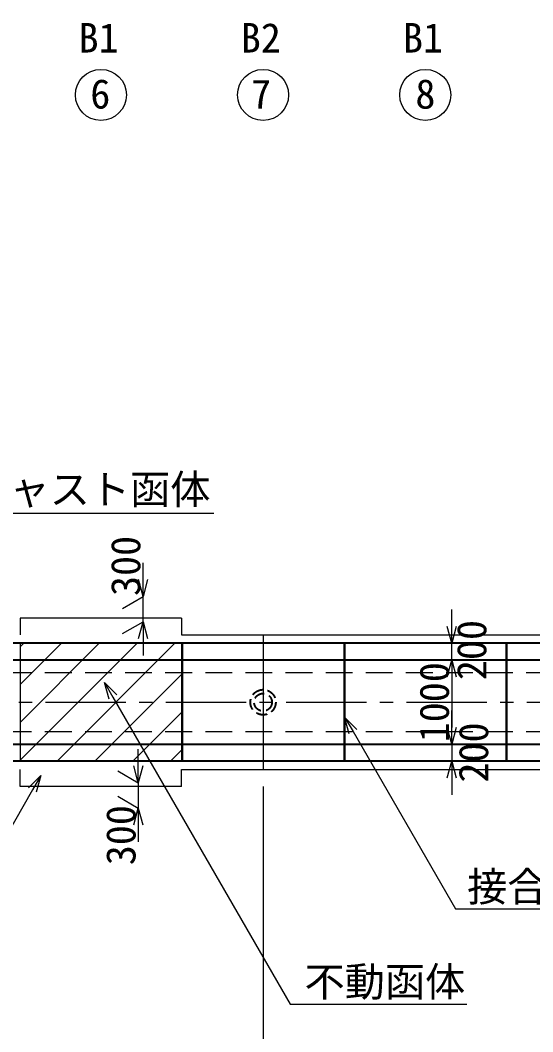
# Model space of a CAD drawing. Extents: x 0 to 319474, y 0 to 59400.
# Drawn here: x 20292 to 26377, y 10804 to 22821 of the extents above; entities that cross this region are included whole.
import ezdxf
from ezdxf import colors
from ezdxf.entities.mleader import LeaderData, LeaderLine
from ezdxf.math import Vec2, Vec3

# ---------------------------------------------------------------- set-up
doc = ezdxf.new("R2010")
doc.units = 0
doc.header["$LTSCALE"] = 100
doc.linetypes.add('CENTER2', pattern=[14.2875, 9.525, -1.5875, 1.5875, -1.5875])
doc.linetypes.add('HIDDEN2', pattern=[4.7625, 3.175, -1.5875])
for name, color, linetype, lineweight in [('0その他', 7, 'Continuous', 13), ('0中心線', 7, 'CENTER2', 5), ('0寸法', 7, 'Continuous', 5), ('0文字', 41, 'Continuous', 5), ('1Pca-BOX', 3, 'Continuous', 25), ('1Pca-BOX割付', 4, 'Continuous', 13), ('1グラウトホール', 1, 'HIDDEN2', 25), ('2均し基礎コンクリート', 140, 'Continuous', 13)]:
    doc.layers.add(name, color=color, linetype=linetype, lineweight=lineweight)
doc.layers.add('D-WORK作業ﾚｲﾔ', color=9, linetype='Continuous', lineweight=5, plot=False)
doc.styles.add('寸法文字', font='MS Gothic.ttf')
doc.dimstyles.new('1／100', dxfattribs={"dimscale": 100, "dimtxt": 3.5, "dimasz": 2, "dimexe": 0, "dimexo": 2, "dimgap": 0.3, "dimtad": 1, "dimdec": 0, "dimzin": 1, "dimdsep": 46, "dimtxsty": '寸法文字', "dimblk": 'OPEN30', "dimcen": 2.5, "dimclrd": 256, "dimclre": 256, "dimclrt": 256, "dimadec": 0, "dimazin": 0, "dimtfac": 1, "dimtdec": 0, "dimtmove": 0, "dimatfit": 3, "dimldrblk": 'OPEN30', "dimfxl": 1, "dimlwd": -1, "dimlwe": -1, "dimarcsym": 0})

# ---------------------------------------------------------------- blocks, each defined once
blk = doc.blocks.new('_Open30')
at = {"color": 0, "linetype": 'ByBlock', "lineweight": -2}
for p, q in [((-1, 0.268), (0, 0)), ((0, 0), (-1, -0.268)), ((0, 0), (-1, 0))]:
    blk.add_line(p, q, dxfattribs=at)
blk = doc.blocks.new('*D83')
at = {"layer": '0寸法', "transparency": 16777216}
for p, q in [((10662, 17019), (10662, 22969)), ((10862, 22969), (33562, 22969)), ((33762, 17319), (33762, 22969))]:
    blk.add_line(p, q, dxfattribs=at)
at = {"layer": 'Defpoints', "color": 0, "transparency": 16777216}
for p in [(33762, 22969), (33762, 17119), (10662, 16819)]:
    blk.add_point(p, dxfattribs=at)
at = {"layer": '0寸法', "transparency": 16777216, "xscale": 200, "yscale": 200, "zscale": 200, "rotation": 180}
blk.add_blockref('_Open30', (10662, 22969), dxfattribs=at)
at = {"layer": '0寸法', "transparency": 16777216, "xscale": 200, "yscale": 200, "zscale": 200}
blk.add_blockref('_Open30', (33762, 22969), dxfattribs=at)
at = {"layer": '0寸法', "transparency": 16777216, "insert": (22212, 23211), "char_height": 350, "attachment_point": 5, "style": '寸法文字'}
blk.add_mtext('プレキャスト区間\u300012@1914+11@12=23100', dxfattribs=at)
blk = doc.blocks.new('*D84')
at = {"layer": '0寸法', "transparency": 16777216}
for p, q in [((9262, 17019), (9262, 24469)), ((9462, 24469), (39962, 24469)), ((40162, 17319), (40162, 24469))]:
    blk.add_line(p, q, dxfattribs=at)
at = {"layer": 'Defpoints', "color": 0, "transparency": 16777216}
for p in [(40162, 24469), (40162, 17119), (9262, 16819)]:
    blk.add_point(p, dxfattribs=at)
at = {"layer": '0寸法', "transparency": 16777216, "xscale": 200, "yscale": 200, "zscale": 200, "rotation": 180}
blk.add_blockref('_Open30', (9262, 24469), dxfattribs=at)
at = {"layer": '0寸法', "transparency": 16777216, "xscale": 200, "yscale": 200, "zscale": 200}
blk.add_blockref('_Open30', (40162, 24469), dxfattribs=at)
at = {"layer": '0寸法', "transparency": 16777216, "insert": (24712, 24674), "char_height": 350, "attachment_point": 5, "style": '寸法文字'}
blk.add_mtext('30900', dxfattribs=at)
blk = doc.blocks.new('*D87')
at = {"layer": '0寸法', "transparency": 16777216}
for p, q in [((11162, 17019), (11162, 23719)), ((11362, 23719), (33062, 23719)), ((33262, 17319), (33262, 23719))]:
    blk.add_line(p, q, dxfattribs=at)
at = {"layer": 'Defpoints', "color": 0, "transparency": 16777216}
for p in [(33262, 23719), (33262, 17119), (11162, 16819)]:
    blk.add_point(p, dxfattribs=at)
at = {"layer": '0寸法', "transparency": 16777216, "xscale": 200, "yscale": 200, "zscale": 200, "rotation": 180}
blk.add_blockref('_Open30', (11162, 23719), dxfattribs=at)
at = {"layer": '0寸法', "transparency": 16777216, "xscale": 200, "yscale": 200, "zscale": 200}
blk.add_blockref('_Open30', (33262, 23719), dxfattribs=at)
at = {"layer": '0寸法', "transparency": 16777216, "insert": (22212, 23924), "char_height": 350, "attachment_point": 5, "style": '寸法文字'}
blk.add_mtext('22100', dxfattribs=at)
blk = doc.blocks.new('*D106')
at = {"layer": '0寸法', "transparency": 16777216}
for p, q in [((19323, 13719), (19323, 6459)), ((23175, 13719), (23175, 6459)), ((19523, 6459), (22975, 6459))]:
    blk.add_line(p, q, dxfattribs=at)
at = {"layer": 'Defpoints', "color": 0, "transparency": 16777216}
for p in [(19323, 13919), (23175, 13919), (23175, 6459)]:
    blk.add_point(p, dxfattribs=at)
at = {"layer": '0寸法', "transparency": 16777216, "xscale": 200, "yscale": 200, "zscale": 200, "rotation": 180}
blk.add_blockref('_Open30', (19323, 6459), dxfattribs=at)
at = {"layer": '0寸法', "transparency": 16777216, "xscale": 200, "yscale": 200, "zscale": 200}
blk.add_blockref('_Open30', (23175, 6459), dxfattribs=at)
at = {"layer": '0寸法', "transparency": 16777216, "insert": (21249, 6664), "char_height": 350, "attachment_point": 5, "style": '寸法文字'}
blk.add_mtext('3852', dxfattribs=at)
blk = doc.blocks.new('*D107')
at = {"layer": '0寸法', "transparency": 16777216}
for p, q in [((9962, 12269), (9962, 5709)), ((28953, 7769), (28953, 5709)), ((10162, 5709), (28753, 5709))]:
    blk.add_line(p, q, dxfattribs=at)
at = {"layer": 'Defpoints', "color": 0, "transparency": 16777216}
for p in [(9962, 12469), (28953, 7969), (28953, 5709)]:
    blk.add_point(p, dxfattribs=at)
at = {"layer": '0寸法', "transparency": 16777216, "xscale": 200, "yscale": 200, "zscale": 200, "rotation": 180}
blk.add_blockref('_Open30', (9962, 5709), dxfattribs=at)
at = {"layer": '0寸法', "transparency": 16777216, "xscale": 200, "yscale": 200, "zscale": 200}
blk.add_blockref('_Open30', (28953, 5709), dxfattribs=at)
at = {"layer": '0寸法', "transparency": 16777216, "insert": (19458, 5914), "char_height": 350, "attachment_point": 5, "style": '寸法文字'}
blk.add_mtext('18991', dxfattribs=at)
blk = doc.blocks.new('*D111')
at = {"layer": '0寸法', "transparency": 16777216}
for p, q in [((23175, 13719), (23175, 6459)), ((27027, 13719), (27027, 6459)), ((23375, 6459), (26827, 6459))]:
    blk.add_line(p, q, dxfattribs=at)
at = {"layer": 'Defpoints', "color": 0, "transparency": 16777216}
for p in [(23175, 13919), (27027, 13919), (27027, 6459)]:
    blk.add_point(p, dxfattribs=at)
at = {"layer": '0寸法', "transparency": 16777216, "xscale": 200, "yscale": 200, "zscale": 200, "rotation": 180}
blk.add_blockref('_Open30', (23175, 6459), dxfattribs=at)
at = {"layer": '0寸法', "transparency": 16777216, "xscale": 200, "yscale": 200, "zscale": 200}
blk.add_blockref('_Open30', (27027, 6459), dxfattribs=at)
at = {"layer": '0寸法', "transparency": 16777216, "insert": (25101, 6664), "char_height": 350, "attachment_point": 5, "style": '寸法文字'}
blk.add_mtext('3852', dxfattribs=at)
blk = doc.blocks.new('*D141')
at = {"layer": '0寸法', "transparency": 16777216}
for p, q in [((24332, 15219), (25415, 15219)), ((25415, 15019), (25415, 14419)), ((24332, 14219), (25415, 14219))]:
    blk.add_line(p, q, dxfattribs=at)
at = {"layer": 'Defpoints', "color": 0, "transparency": 16777216}
for p in [(24132, 15219), (24132, 14219), (25415, 14219)]:
    blk.add_point(p, dxfattribs=at)
at = {"layer": '0寸法', "transparency": 16777216, "xscale": 200, "yscale": 200, "zscale": 200}
for p, rotation in [((25415, 15219), 90), ((25415, 14219), 270)]:
    blk.add_blockref('_Open30', p, dxfattribs=dict(at, rotation=rotation))
at = {"layer": '0寸法', "transparency": 16777216, "insert": (25210, 14719), "char_height": 350, "attachment_point": 5, "rotation": 90, "style": '寸法文字'}
blk.add_mtext('1000', dxfattribs=at)
blk = doc.blocks.new('*D142')
at = {"layer": '0寸法', "transparency": 16777216}
for p, q in [((25415, 15619), (25415, 15819)), ((24332, 15419), (25415, 15419)), ((25415, 15219), (25415, 15419)), ((24332, 15219), (25415, 15219)), ((25415, 15019), (25415, 14819))]:
    blk.add_line(p, q, dxfattribs=at)
at = {"layer": 'Defpoints', "color": 0, "transparency": 16777216}
for p in [(24132, 15419), (25415, 15419), (24132, 15219)]:
    blk.add_point(p, dxfattribs=at)
at = {"layer": '0寸法', "transparency": 16777216, "xscale": 200, "yscale": 200, "zscale": 200}
for p, rotation in [((25415, 15419), 270), ((25415, 15219), 90)]:
    blk.add_blockref('_Open30', p, dxfattribs=dict(at, rotation=rotation))
at = {"layer": '0寸法', "transparency": 16777216, "insert": (25654, 15339), "char_height": 350, "attachment_point": 5, "rotation": 90, "style": '寸法文字'}
blk.add_mtext('200', dxfattribs=at)
blk = doc.blocks.new('*D143')
at = {"layer": '0寸法', "transparency": 16777216}
for p, q in [((25415, 14419), (25415, 14619)), ((24332, 14219), (25415, 14219)), ((25415, 14219), (25415, 14019)), ((24332, 14019), (25415, 14019)), ((25415, 13819), (25415, 13619))]:
    blk.add_line(p, q, dxfattribs=at)
at = {"layer": 'Defpoints', "color": 0, "transparency": 16777216}
for p in [(24132, 14219), (24132, 14019), (25415, 14019)]:
    blk.add_point(p, dxfattribs=at)
at = {"layer": '0寸法', "transparency": 16777216, "xscale": 200, "yscale": 200, "zscale": 200}
for p, rotation in [((25415, 14219), 270), ((25415, 14019), 90)]:
    blk.add_blockref('_Open30', p, dxfattribs=dict(at, rotation=rotation))
at = {"layer": '0寸法', "transparency": 16777216, "insert": (25676, 14122), "char_height": 350, "attachment_point": 5, "rotation": 90, "style": '寸法文字'}
blk.add_mtext('200', dxfattribs=at)
blk = doc.blocks.new('*D144')
at = {"layer": '0寸法', "transparency": 16777216}
for p, q in [((21751, 16176), (21751, 16376)), ((21506, 15834), (21751, 15976)), ((21751, 15676), (21751, 15976)), ((21506, 15534), (21751, 15676)), ((21751, 15476), (21751, 15276))]:
    blk.add_line(p, q, dxfattribs=at)
at = {"layer": 'Defpoints', "color": 0, "transparency": 16777216}
for p in [(21751, 15976), (21306, 15719), (21306, 15419)]:
    blk.add_point(p, dxfattribs=at)
at = {"layer": '0寸法', "transparency": 16777216, "xscale": 200, "yscale": 200, "zscale": 200}
for p, rotation in [((21751, 15976), 270), ((21751, 15676), 90)]:
    blk.add_blockref('_Open30', p, dxfattribs=dict(at, rotation=rotation))
at = {"layer": '0寸法', "transparency": 16777216, "insert": (21546, 16338), "char_height": 350, "attachment_point": 5, "rotation": 90, "style": '寸法文字'}
blk.add_mtext('300', dxfattribs=at)
blk = doc.blocks.new('*D145')
at = {"layer": '0寸法', "transparency": 16777216}
for p, q in [((21694, 13962), (21694, 14162)), ((21449, 13903), (21694, 13762)), ((21694, 13762), (21694, 13462)), ((21449, 13603), (21694, 13462)), ((21694, 13262), (21694, 13062))]:
    blk.add_line(p, q, dxfattribs=at)
at = {"layer": 'Defpoints', "color": 0, "transparency": 16777216}
for p in [(21249, 14019), (21249, 13719), (21694, 13462)]:
    blk.add_point(p, dxfattribs=at)
at = {"layer": '0寸法', "transparency": 16777216, "xscale": 200, "yscale": 200, "zscale": 200}
for p, rotation in [((21694, 13762), 270), ((21694, 13462), 90)]:
    blk.add_blockref('_Open30', p, dxfattribs=dict(at, rotation=rotation))
at = {"layer": '0寸法', "transparency": 16777216, "insert": (21489, 13140), "char_height": 350, "attachment_point": 5, "rotation": 90, "style": '寸法文字'}
blk.add_mtext('300', dxfattribs=at)

msp = doc.modelspace()

# ---------------------------------------------------------------- hatches: boundary and pattern name
at = {"layer": '0その他'}
h = msp.add_hatch(dxfattribs=at)
h.set_pattern_fill('ANSI31', color=256, scale=100)
h.set_pattern_definition([(45, (-4316.7, -150669.98), (-224.5064, 224.5064), [])])
h.paths.add_polyline_path([(22206.2, 15418.8), (20292.2, 15418.8), (20292.2, 15218.8), (22206.2, 15218.8)])
h.paths.add_polyline_path([(22206.2, 15218.8), (20292.2, 15218.8), (20292.2, 14218.8), (22206.2, 14218.8)])
h.paths.add_polyline_path([(22206.2, 14218.8), (20292.2, 14218.8), (20292.2, 14018.8), (22206.2, 14018.8)])

# ---------------------------------------------------------------- linework, layer by layer
at = {"layer": '0中心線'}
msp.add_line((9162.5, 14718.8), (40262.5, 14718.8), dxfattribs=at)
at = {"layer": '0文字'}
for centre in [(21249.5, 21934.3), (23175.5, 21934.3), (25101.5, 21934.3)]:
    msp.add_circle(centre, 302.7, dxfattribs=at)
at = {"layer": '1Pca-BOX'}
for p, q in [((33762.2, 15418.8), (10662.2, 15418.8)), ((33762.2, 14218.8), (10662.2, 14218.8)), ((33762.2, 14018.8), (10662.2, 14018.8))]:
    msp.add_line(p, q, dxfattribs=at)
at = {"layer": '1Pca-BOX', "ltscale": 0.2}
msp.add_line((33762.2, 15218.8), (10662.2, 15218.8), dxfattribs=at)
at = {"layer": '1Pca-BOX', "linetype": 'HIDDEN2', "lineweight": 9}
for p, q in [((33762.2, 15068.8), (10662.2, 15068.8)), ((33762.2, 14368.8), (10662.2, 14368.8))]:
    msp.add_line(p, q, dxfattribs=at)
at = {"layer": '1Pca-BOX割付'}
for p, q in [((20292.2, 15418.8), (20292.2, 14018.8)), ((22206.2, 15418.8), (22206.2, 14018.8)), ((22218.2, 15418.8), (22218.2, 14018.8)), ((24132.2, 15418.8), (24132.2, 14018.8)), ((24144.2, 15418.8), (24144.2, 14018.8)), ((26058.2, 15418.8), (26058.2, 14018.8)), ((26070.2, 15418.8), (26070.2, 14018.8))]:
    msp.add_line(p, q, dxfattribs=at)
at = {"layer": '1グラウトホール', "ltscale": 0.4}
for radius in [150, 105]:
    msp.add_circle((23175.2, 14718.8), radius, dxfattribs=at)
at = {"layer": '2均し基礎コンクリート'}
for p, q in [((20292.2, 15718.8), (20292.2, 15518.8)), ((22206.2, 15718.8), (20292.2, 15718.8)), ((22206.2, 15718.8), (22206.2, 15518.8)), ((22206.2, 15518.8), (28453.5, 15518.8)), ((20292.2, 13718.8), (20292.2, 13918.8)), ((22206.2, 13918.8), (28453.5, 13918.8)), ((22206.2, 13718.8), (22206.2, 13918.8)), ((22206.2, 13718.8), (20292.2, 13718.8))]:
    msp.add_line(p, q, dxfattribs=at)
at = {"layer": 'D-WORK作業ﾚｲﾔ'}
msp.add_line((23175.2, 15518.8), (23175.2, 13918.8), dxfattribs=at)

# ---------------------------------------------------------------- texts
at = {"layer": '0文字', "char_height": 350, "attachment_point": 5, "style": '寸法文字'}
for s, insert in [('B1', (21222.3, 22612.5)), ('B2', (23148.3, 22612.5)), ('B1', (25074.3, 22612.5)), ('6', (21242.3, 21943.7)), ('8', (25102.5, 21943.7)), ('7', (23152.7, 21943.7))]:
    msp.add_mtext(s, dxfattribs=dict(at, insert=insert))

# ---------------------------------------------------------------- dimensions: what is measured, and where the dimension line sits
at = {"layer": '0寸法'}
for base, p1, p2, picture, middle in [((40162.5, 24468.8), (9262.2, 16818.8), (40162.5, 17118.8), '*D84', (24712.3, 24673.8)), ((33262.2, 23718.8), (11162.2, 16818.8), (33262.2, 17118.8), '*D87', (22212.2, 23923.8))]:
    dim = msp.add_linear_dim(base=base, p1=p1, p2=p2, dimstyle='1／100', dxfattribs=at)
    dim.commit()
    dim.dimension.update_dxf_attribs({"geometry": picture, "text_midpoint": middle})
dim = msp.add_linear_dim(base=(33762.2, 22968.8), p1=(10662.2, 16818.8), p2=(33762.2, 17118.8), text='プレキャスト区間\u300012@1914+11@12=<>', dimstyle='1／100', dxfattribs=at)
dim.commit()
dim.dimension.update_dxf_attribs({"geometry": '*D83', "text_midpoint": (22212.2, 23211.1)})
for base, p1, p2, angle, override, picture, middle in [((21751.2, 15975.7), (21306.2, 15418.8), (21306.2, 15718.8), 90, {"dimtxsty": '寸法文字', "dimtmove": 2}, '*D144', (21546.2, 16338.2)), ((25415.2, 15418.8), (24132.2, 15218.8), (24132.2, 15418.8), 90, {"dimtmove": 2}, '*D142', (25653.5, 15339.1)), ((25415.2, 14018.8), (24132.2, 14218.8), (24132.2, 14018.8), 90, {"dimtmove": 2}, '*D143', (25675.6, 14122.1)), ((21694.2, 13461.9), (21249.2, 14018.8), (21249.2, 13718.8), 270, {"dimtxsty": '寸法文字', "dimtmove": 2}, '*D145', (21489.2, 13140.2))]:
    dim = msp.add_linear_dim(base=base, p1=p1, p2=p2, angle=angle, dimstyle='1／100', override=override, dxfattribs=at)
    dim.commit()
    dim.dimension.update_dxf_attribs({"geometry": picture, "text_midpoint": middle, "dimtype": 160})
dim = msp.add_linear_dim(base=(25415.2, 14218.8), p1=(24132.2, 15218.8), p2=(24132.2, 14218.8), angle=90, dimstyle='1／100', override={"dimtxsty": '寸法文字'}, dxfattribs=at)
dim.commit()
dim.dimension.update_dxf_attribs({"geometry": '*D141', "text_midpoint": (25210.2, 14718.8)})
for base, p1, p2, picture, middle in [((23175.2, 6458.8), (19323.2, 13918.8), (23175.2, 13918.8), '*D106', (21249.2, 6663.8)), ((27027.2, 6458.8), (23175.2, 13918.8), (27027.2, 13918.8), '*D111', (25101.2, 6663.8)), ((28953.2, 5708.8), (9962.2, 12468.8), (28953.2, 7968.8), '*D107', (19457.7, 5913.8))]:
    dim = msp.add_linear_dim(base=base, p1=p1, p2=p2, dimstyle='1／100', override={"dimtxsty": '寸法文字'}, dxfattribs=at)
    dim.commit()
    dim.dimension.update_dxf_attribs({"geometry": picture, "text_midpoint": middle})

# ---------------------------------------------------------------- leaders
at = {"layer": '0文字'}
ml = msp.add_multileader_mtext('Standard', dxfattribs=at)
ml.set_content('プレキャスト函体', color=256, style='寸法文字')
ml.set_leader_properties(color=256, linetype='ByLayer', lineweight=-1)
ml.set_arrow_properties(name='OPEN30')
ml.build(insert=Vec2(0, 0))
ml.multileader.update_dxf_attribs({"text_left_attachment_type": 5, "text_right_attachment_type": 5, "dogleg_length": 5.22, "arrow_head_size": 200, "scale": 100})
ctx = ml.context
ctx.base_point, ctx.scale, ctx.char_height, ctx.arrow_head_size, ctx.landing_gap_size, ctx.plane_origin = Vec3(18711.6, 16965.9), 100, 350, 200, 20, Vec3(16394.6, 13089.4)
ctx.left_attachment, ctx.right_attachment = 5, 5
notes = []
notes.append((ctx, [(0, (1, 1, 0), (18632.7, 16965.9), (1, 0), 78.9, [(0, [(17548.6, 15088.1)], 0, [])])]))
ctx.mtext.insert, ctx.mtext.flow_direction = Vec3(18731.6, 17423.2), 5
ml = msp.add_multileader_mtext('Standard', dxfattribs=at)
ml.set_content('不動函体', color=256, style='寸法文字')
ml.set_leader_properties(color=256, linetype='ByLayer', lineweight=-1)
ml.set_arrow_properties(name='OPEN30')
ml.build(insert=Vec2(0, 0))
ml.multileader.update_dxf_attribs({"text_left_attachment_type": 5, "text_right_attachment_type": 5, "dogleg_length": 22.9, "arrow_head_size": 200, "scale": 100})
ctx = ml.context
ctx.base_point, ctx.scale, ctx.char_height, ctx.arrow_head_size, ctx.landing_gap_size, ctx.plane_origin = Vec3(23647, 11133.7), 100, 350, 200, 20, Vec3(21764.8, 14136.7)
ctx.left_attachment, ctx.right_attachment = 5, 5
notes.append((ctx, [(0, (1, 1, 0), (23498.6, 11133.7), (1, 0), 148.4, [(0, [(21293.1, 14953.7)], 0, [])])]))
ctx.mtext.insert, ctx.mtext.flow_direction = Vec3(23667, 11573.3), 5
ml = msp.add_multileader_mtext('Standard', dxfattribs=at)
ml.set_content('接合部ＦＢゴム', color=256, style='寸法文字')
ml.set_leader_properties(color=256, linetype='ByLayer', lineweight=-1)
ml.set_arrow_properties(name='OPEN30')
ml.build(insert=Vec2(0, 0))
ml.multileader.update_dxf_attribs({"text_left_attachment_type": 5, "text_right_attachment_type": 5, "dogleg_length": 11.4, "arrow_head_size": 200, "scale": 100})
ctx = ml.context
ctx.base_point, ctx.scale, ctx.char_height, ctx.arrow_head_size, ctx.landing_gap_size, ctx.plane_origin = Vec3(25578.3, 12264.5), 100, 350, 200, 20, Vec3(24143.7, 14542.6)
ctx.left_attachment, ctx.right_attachment = 5, 5
notes.append((ctx, [(0, (1, 1, 0), (25459, 12264.5), (1, 0), 119.4, [(0, [(24143.7, 14542.6)], 0, [])])]))
ctx.mtext.insert, ctx.mtext.flow_direction = Vec3(25598.3, 12702.3), 5
ml = msp.add_multileader_mtext('Standard', dxfattribs=at)
ml.set_content('均し基礎コンクリート', color=256, style='寸法文字')
ml.set_leader_properties(color=256, linetype='ByLayer', lineweight=-1)
ml.set_arrow_properties(name='OPEN30')
ml.build(insert=Vec2(0, 0))
ml.multileader.update_dxf_attribs({"text_left_attachment_type": 5, "text_right_attachment_type": 5, "dogleg_length": 10.9, "arrow_head_size": 200, "scale": 100})
ctx = ml.context
ctx.base_point, ctx.scale, ctx.char_height, ctx.arrow_head_size, ctx.landing_gap_size, ctx.plane_origin = Vec3(14297.8, 10959.2), 100, 350, 200, 20, Vec3(20059.5, 13012.3)
ctx.left_attachment, ctx.right_attachment, ctx.text_align_type = 5, 5, 2
notes.append((ctx, [(0, (1, 1, 0), (18874.1, 10959.2), (-1, 0), 87.5, [(0, [(20536, 13850.1)], 0, [])])]))
ctx.mtext.insert, ctx.mtext.alignment, ctx.mtext.flow_direction = Vec3(18766.5, 11398.7), 3, 5
for ctx, leaders in notes:
    for number, flags, end, landing, length, lines in leaders:
        leader = LeaderData()
        leader.index, (leader.has_last_leader_line, leader.has_dogleg_vector, leader.attachment_direction) = number, flags
        leader.last_leader_point, leader.dogleg_vector, leader.dogleg_length = Vec3(end), Vec3(landing), length
        for number, points, colour, breaks in lines:
            line = LeaderLine()
            line.index, line.vertices, line.color, line.breaks = number, Vec3.list(points), colors.encode_raw_color(colour), breaks
            leader.lines.append(line)
        ctx.leaders.append(leader)

doc.saveas('drawing.dxf')
